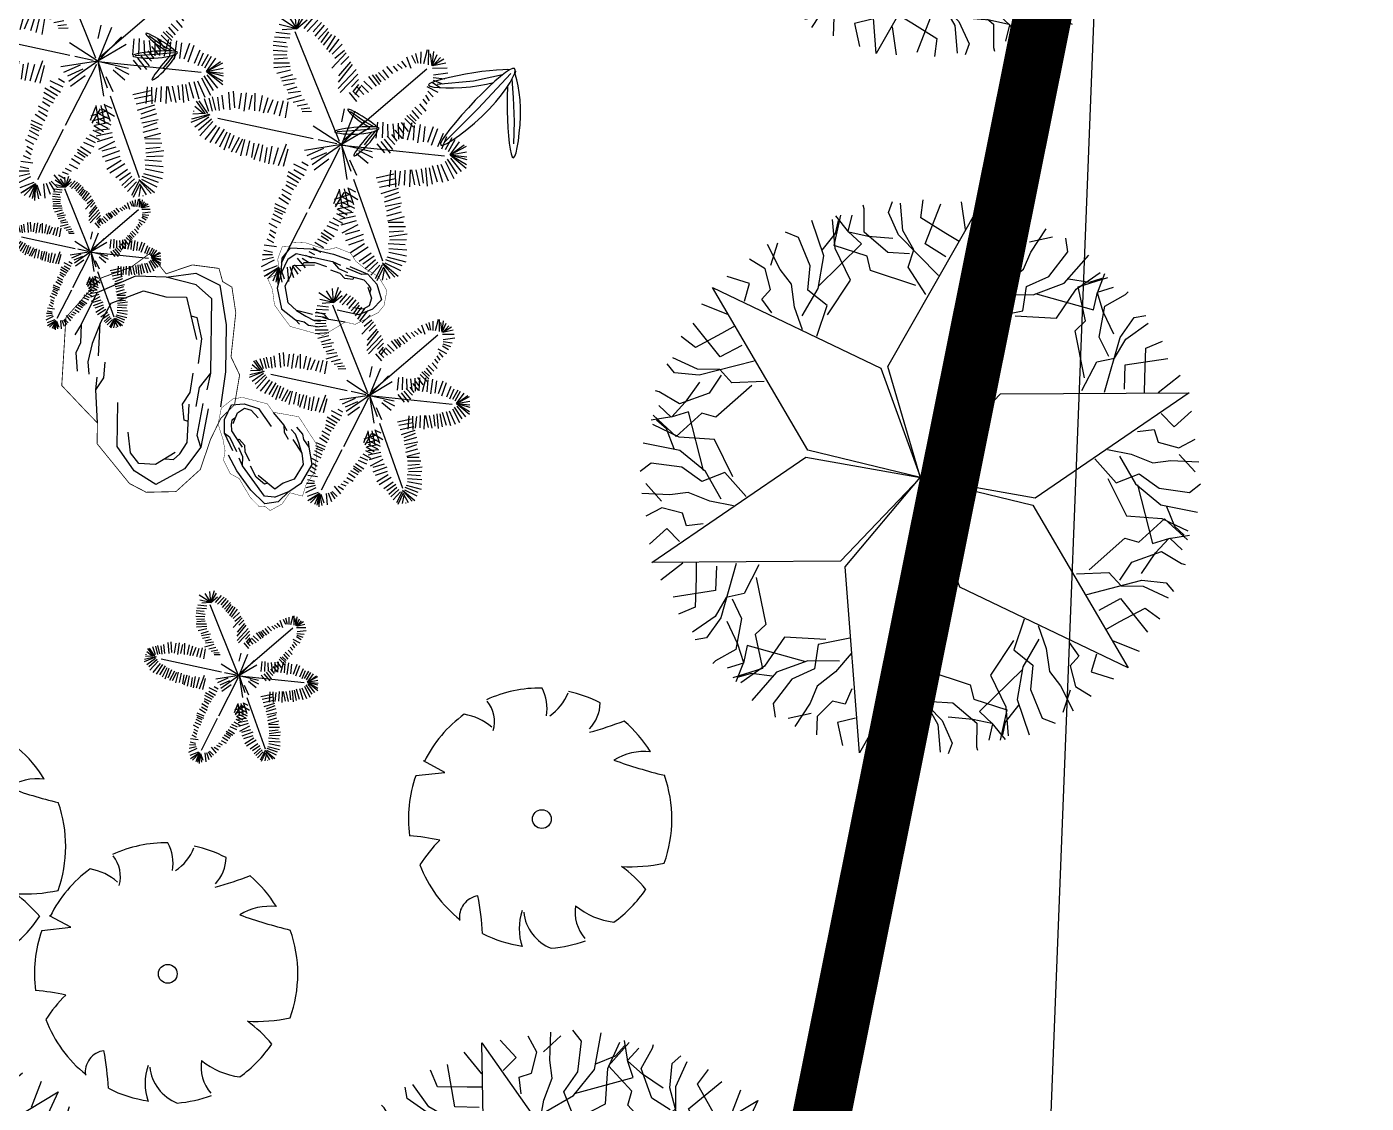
# Model space of a CAD drawing. Extents: x 302512 to 1034855, y -184136 to 410364.
# Drawn here: x 572390 to 583880, y 310722 to 319960 of the extents above; entities that cross this region are included whole.
import ezdxf

# ---------------------------------------------------------------- set-up
doc = ezdxf.new("R2010")
doc.units = 0
doc.header["$MEASUREMENT"] = 0
doc.linetypes.add('DASHED2', pattern=[0.375, 0.25, -0.125])
for name, color, linetype in [('_DWGTOLN', 7, 'Continuous'), ('PUB_TEXT', 7, 'Continuous'), ('shu', 74, 'Continuous'), ('坐椅', 7, 'Continuous'), ('树', 80, 'Continuous'), ('绿化', 97, 'Continuous'), ('绿地', 3, 'Continuous'), ('道路线', 161, 'Continuous')]:
    doc.layers.add(name, color=color, linetype=linetype)
doc.styles.add('DIM_FONT', font='SIMPLEX.shx', dxfattribs={"width": 0.8})

# ---------------------------------------------------------------- blocks, each defined once
blk = doc.blocks.new('Plant126')
for points in [[(-92, 2101), (-223, 2145), (-469, 2231), (-483, 2390)], [(25, -10), (-469, 887), (23, 2477), (501, 901), (25, -10)], [(-179, 1942), (-382, 2015), (-324, 2390)], [(-63, 2217), (-150, 2448)], [(125, 2188), (269, 2260), (182, 2448)], [(211, 1942), (240, 2087), (356, 2087), (457, 2246), (428, 2405)], [(284, 1639), (385, 1827), (515, 1986), (544, 2145), (631, 2376)], [(-208, 1769), (-628, 2043), (-758, 2217), (-743, 2318)], [(-280, 1581), (-483, 1783), (-469, 1942), (-599, 2087), (-671, 2318)], [(327, 1509), (587, 1624), (573, 1841), (747, 1971), (862, 2217), (819, 2333)], [(515, 2231), (703, 2318)], [(-497, 1899), (-686, 1870), (-931, 2000), (-975, 2202), (-989, 2231)], [(371, 1725), (645, 1783), (891, 1942), (1050, 2231)], [(-1256, 1765), (-1174, 1935), (-1174, 2052)], [(-1088, 1217), (-957, 1559), (-1150, 1804), (-1226, 2048)], [(-1223, 1445), (-931, 1894), (-1068, 1974), (-1066, 2123)], [(-671, 2000), (-888, 1971), (-1062, 1971), (-1206, 2087)], [(-382, 1639), (-801, 1682), (-859, 1798), (-1163, 1827), (-1163, 2101)], [(530, 1566), (891, 1624), (1007, 1913), (1181, 2101)], [(920, 1986), (1108, 2000), (1210, 2058)], [(1248, 1165), (1076, 1550), (1147, 1658), (1020, 1936), (1258, 2073)], [(1416, 1597), (1283, 1770), (1196, 1921), (1224, 2104)], [(-1305, 1159), (-1218, 1426), (-1233, 1718), (-1404, 2001)], [(660, 1798), (1195, 1769), (1195, 1928), (1325, 2000)], [(1416, 1396), (1296, 1544), (1286, 1822), (1440, 1961), (1458, 1988)], [(-1139, 1013), (-1109, 1296), (-1304, 1392), (-1330, 1607), (-1485, 1830), (-1607, 1851)], [(1447, 1080), (1476, 1581), (1561, 1780), (1656, 1818)], [(-1274, 1040), (-1386, 1222), (-1458, 1414), (-1582, 1519), (-1739, 1709)], [(-1671, 1537), (-1652, 1743)], [(1249, 1049), (1323, 1325), (1468, 1392), (1528, 1577), (1692, 1756)], [(-1573, 1129), (-1684, 1227), (-1626, 1327), (-1713, 1494), (-1865, 1549)], [(1793, 1146), (1766, 1281), (1718, 1537), (1848, 1629)], [(1612, 1142), (1574, 1353), (1928, 1491)], [(-1829, 1177), (-1819, 1338), (-2025, 1357)], [(1908, 1179), (2065, 1370)], [(24, -8), (-999, 13), (-2130, 1234), (-527, 859), (24, -8)], [(24, -11), (554, 865), (2177, 1234), (1051, 33), (24, -11)], [(-1948, 1029), (-2192, 1069)], [(1977, 1002), (2112, 913), (2231, 1082)], [(-1862, 946), (-1965, 855), (-2163, 685), (-2308, 752)], [(-1768, 791), (-1932, 652), (-2229, 890)], [(1807, 804), (1947, 851), (2005, 751), (2193, 742), (2317, 847)], [(-1632, 679), (-2080, 453), (-2295, 427), (-2376, 490)], [(1581, 589), (1794, 595), (1997, 562), (2149, 617), (2393, 657)], [(2210, 685), (2379, 566)], [(-1890, 494), (-1959, 316), (-2194, 169), (-2391, 232), (-2424, 234)], [(-1506, 523), (-1782, 448), (-1913, 541), (-2103, 500), (-2339, 553)], [(1490, 487), (1720, 319), (1901, 440), (2100, 355), (2371, 377), (2449, 473)], [(1699, 557), (1887, 348), (2147, 215), (2477, 222)], [(-2064, 394), (-2148, 192), (-2234, 41), (-2407, -26)], [(-1606, 464), (-1854, 122), (-1983, 130), (-2160, -119), (-2398, 19)], [(1641, 340), (1872, 56), (2180, 100), (2430, 44)], [(1907, 343), (2149, -135), (2287, -56), (2415, -132)], [(2199, 211), (2306, 56), (2407, -3)], [(-1860, -362), (-2102, 116), (-2240, 37), (-2368, 113)], [(1653, -483), (1900, -141), (2029, -149), (2206, 100), (2444, -37)], [(2111, -413), (2194, -210), (2281, -60), (2453, 7)], [(-1594, -359), (-1825, -74), (-2134, -119), (-2383, -62)], [(-2153, -230), (-2259, -74), (-2360, -16)], [(23, -8), (-507, -883), (-2130, -1253), (-1004, -51), (23, -8)], [(22, -9), (515, -906), (23, -2496), (-454, -920), (22, -9)], [(22, -10), (1045, -32), (2177, -1253), (573, -878), (22, -10)], [(-1653, -576), (-1840, -367), (-2101, -233), (-2431, -240)], [(1936, -512), (2005, -335), (2241, -187), (2438, -251), (2470, -253)], [(-1443, -505), (-1673, -338), (-1854, -458), (-2053, -373), (-2324, -396), (-2403, -491)], [(1552, -541), (1829, -467), (1959, -559), (2150, -519), (2386, -572)], [(1679, -698), (2127, -472), (2342, -446), (2422, -509)], [(-1534, -608), (-1747, -614), (-1950, -581), (-2102, -635), (-2346, -676)], [(-2163, -704), (-2332, -584)], [(1815, -810), (1979, -670), (2275, -909)], [(1909, -964), (2012, -873), (2210, -704), (2355, -771)], [(-1761, -822), (-1900, -869), (-1958, -769), (-2147, -761), (-2270, -866)], [(-1930, -1020), (-2065, -931), (-2185, -1100)], [(1186, -1031), (1156, -1315), (1351, -1411), (1377, -1626), (1532, -1849), (1654, -1869)], [(1320, -1059), (1432, -1241), (1505, -1433), (1628, -1537), (1785, -1728)], [(1995, -1047), (2238, -1088)], [(-1566, -1161), (-1527, -1372), (-1881, -1510)], [(-1747, -1165), (-1719, -1299), (-1671, -1556), (-1802, -1648)], [(-1202, -1068), (-1276, -1344), (-1421, -1411), (-1481, -1596), (-1645, -1774)], [(-1401, -1099), (-1429, -1599), (-1514, -1799), (-1609, -1837)], [(1352, -1177), (1265, -1444), (1279, -1737), (1450, -2019)], [(1619, -1148), (1730, -1245), (1672, -1346), (1759, -1513), (1912, -1567)], [(-1861, -1198), (-2018, -1388)], [(-1201, -1184), (-1029, -1569), (-1100, -1677), (-974, -1955), (-1211, -2092)], [(1135, -1236), (1004, -1578), (1197, -1823), (1273, -2067)], [(1876, -1196), (1866, -1357), (2072, -1376)], [(-1369, -1414), (-1250, -1563), (-1240, -1841), (-1393, -1980), (-1411, -2007)], [(-280, -1527), (-541, -1643), (-526, -1860), (-700, -1990), (-816, -2236), (-772, -2351)], [(1270, -1464), (977, -1913), (1115, -1993), (1113, -2142)], [(-1370, -1615), (-1236, -1789), (-1149, -1939), (-1177, -2122)], [(-483, -1585), (-845, -1643), (-960, -1932), (-1134, -2120)], [(327, -1600), (530, -1802), (515, -1961), (645, -2105), (718, -2337)], [(1718, -1556), (1699, -1762)], [(-324, -1744), (-599, -1802), (-845, -1961), (-1004, -2250)], [(-237, -1657), (-338, -1845), (-469, -2004), (-497, -2163), (-584, -2395)], [(428, -1657), (848, -1701), (906, -1816), (1210, -1845), (1210, -2120)], [(-613, -1816), (-1148, -1787), (-1148, -1946), (-1279, -2019)], [(255, -1787), (674, -2062), (804, -2236), (790, -2337)], [(544, -1918), (732, -1889), (978, -2019), (1021, -2221), (1036, -2250)], [(1303, -1784), (1221, -1954), (1221, -2070)], [(-874, -2004), (-1062, -2019), (-1163, -2077)], [(-165, -1961), (-194, -2105), (-309, -2105), (-411, -2265), (-382, -2424)], [(226, -1961), (428, -2033), (371, -2409)], [(718, -2019), (935, -1990), (1108, -1990), (1253, -2105)], [(139, -2120), (269, -2163), (515, -2250), (530, -2409)], [(-78, -2207), (-223, -2279), (-136, -2467)], [(110, -2236), (197, -2467)], [(-469, -2250), (-657, -2337)]]:
    blk.add_lwpolyline(points)
blk = doc.blocks.new('M_F15')
for p, q in [((-81.9, 483.7), (-113.6, 533.3)), ((-104.5, 531.9), (-81.9, 483.7)), ((-93, 534.3), (-81.9, 483.7)), ((-81.9, 483.7), (-59.1, 541.1)), ((-81.9, 483.7), (-73.3, 540.4)), ((-81.9, 483.7), (-63.1, 533)), ((-74.4, 483), (-45.2, 526.8)), ((-111.9, 458.2), (-145.8, 482)), ((-105.8, 466.1), (-139.5, 505.1)), ((-81.9, 483.7), (-121.6, 520.1)), ((-88, 483), (-121.1, 505.9)), ((-81.9, 483.7), (-105.5, 524.4)), ((-53, 472.5), (-29.6, 518.5)), ((-45.2, 466.3), (-18, 497.6)), ((-37.4, 460), (-8.2, 480.9)), ((-122.1, 442.8), (-153.5, 448)), ((-118, 450.2), (-151.3, 463.5)), ((-48.5, 267.1), (-79.8, 467.3)), ((-31.6, 453.8), (-2.4, 466.3)), ((-31.6, 428.7), (7.4, 449.6)), ((-116.1, 418.5), (-159, 429.4)), ((-129.8, 408.7), (-157.3, 406.2)), ((-133.8, 392.6), (-156.5, 387)), ((-16, 422.5), (11.3, 426.7)), ((-8.2, 407.9), (15.2, 407.9)), ((-2.4, 391.2), (21, 393.3)), ((-138.6, 354.9), (-171.7, 351)), ((-135.5, 375), (-158.7, 371.5)), ((5.4, 372.4), (38.5, 376.6)), ((5.4, 351.5), (40.5, 357.8)), ((9.3, 336.9), (46.3, 341.1)), ((-418, 292.7), (-419.7, 290.8)), ((-392.5, 270.8), (-407.8, 303.9)), ((-384.5, 263.9), (-393.7, 318.1)), ((-376.8, 260.5), (-384.9, 315.8)), ((-370.4, 266.2), (-364.6, 313.3)), ((-358.4, 261.5), (-348.1, 308.8)), ((-345.6, 259.5), (-335.3, 306.8)), ((-334.6, 252), (-318.7, 297.9)), ((-319, 249.3), (-302.2, 297.9)), ((-298.8, 238), (-275.6, 296.6)), ((-281.3, 236.2), (-259, 292.1)), ((-131.7, 294.3), (-175.3, 292.2)), ((-133.9, 319.5), (-170.8, 314.7)), ((-138, 303.5), (-169.7, 302.1)), ((-133.6, 334.7), (-169.2, 332.4)), ((13.2, 311.9), (56, 320.3)), ((17.1, 322.3), (48.3, 328.6)), ((19, 299.4), (61.9, 307.7)), ((-372.9, 254), (-445.4, 259.3)), ((-379.7, 248), (-440.4, 237.9)), ((-374.9, 255.7), (-438, 268.9)), ((-387.6, 266.6), (-426.1, 283.5)), ((-114.2, 71.9), (-368.6, 247.4)), ((-269.4, 227.1), (-237, 272.9)), ((-256.6, 211.8), (-219.6, 266.7)), ((-238.3, 208.4), (-205.9, 249.7)), ((-221.8, 195), (-193, 252.2)), ((-134.3, 280.8), (-178, 278.6)), ((-133.6, 261.6), (-173.8, 253.8)), ((-131.5, 244.9), (-168, 238.1)), ((-8.2, 9.4), (-46.1, 251.7)), ((22.9, 280.6), (63.8, 282.7)), ((24.9, 263.9), (61.9, 266)), ((32.7, 247.2), (71.6, 251.4)), ((285.8, 184.6), (262.5, 241)), ((283.9, 241), (291.6, 186.7)), ((305.3, 190.9), (297.5, 249.3)), ((324.8, 195.1), (313.1, 245.1)), ((340.4, 197.2), (322.8, 259.7)), ((352, 201.3), (342.3, 259.7)), ((365.7, 197.2), (361.8, 257.6)), ((383.2, 201.3), (379.3, 266)), ((396.8, 203.4), (400.7, 268.1)), ((414.3, 199.2), (422.1, 268.1)), ((424.1, 195.1), (437.7, 255.6)), ((435.8, 195.1), (455.2, 253.5)), ((437.9, 186.3), (476.5, 247.8)), ((-373.3, 227.1), (-437.8, 201.8)), ((-374.2, 237.7), (-434.1, 221.4)), ((-368.8, 209.7), (-427.8, 182.9)), ((-360.6, 198.6), (-415.9, 164.9)), ((-208, 186.9), (-172.8, 232)), ((-197, 175.1), (-158.2, 217.7)), ((-182.4, 169.7), (-145.4, 202.5)), ((-135.1, 226.9), (-173.9, 221.6)), ((-128.5, 192), (-169.7, 188.3)), ((-136.3, 207.2), (-167, 201.8)), ((34.6, 211.8), (75.5, 218)), ((38.5, 228.4), (69.7, 230.5)), ((38.5, 197.2), (85.3, 201.3)), ((170.9, 138.8), (149.5, 197.2)), ((192.3, 147.1), (165.1, 205.5)), ((204.1, 161.7), (178.7, 209.7)), ((196.2, 215.9), (221.6, 161.7)), ((235.2, 168), (215.7, 224.3)), ((250.8, 176.3), (227.4, 222.2)), ((268.3, 178.4), (246.9, 228.4)), ((440.3, 187.2), (481.5, 236.8)), ((452.1, 191.9), (504.3, 174.7)), ((455.9, 193.4), (488.8, 219.5)), ((461.9, 195.8), (498.3, 193.7)), ((493.2, 208), (492.3, 210.4)), ((-348.7, 185.1), (-400.3, 153.4)), ((-346, 171.1), (-393.1, 135.1)), ((-336.9, 162.7), (-383.9, 117.9)), ((-327.7, 150), (-366.5, 116.2)), ((-125.3, 162.7), (-177.3, 154.1)), ((-128.8, 176.8), (-175.2, 169.7)), ((-114.1, 107.4), (-166.9, 144.9)), ((-164.9, 154.7), (-131.7, 189.9)), ((-119.4, 146.9), (-162, 140.7)), ((-107.2, 119.4), (-155.1, 162.9)), ((-150.3, 140.4), (-114.2, 183.7)), ((-92.9, 130.4), (-141.7, 179.6)), ((-134.7, 124.4), (-100.5, 171.1)), ((-112.6, 130.5), (-118.5, 189.8)), ((-95.5, 135), (-107.6, 185.1)), ((36.6, 165.9), (79.4, 170)), ((38.5, 182.6), (91.1, 186.7)), ((40.5, 145), (91.1, 153.4)), ((87.5, 39.1), (406.6, 179.5)), ((139.8, 122), (116.4, 182.6)), ((154.9, 111.6), (132, 190.9)), ((418.2, 153.4), (451.3, 117.9)), ((429.9, 159.6), (466.9, 128.3)), ((437.7, 170), (474.7, 138.8)), ((445.5, 186.7), (498.1, 168)), ((447.4, 178.4), (486.4, 151.2)), ((-314.9, 134.7), (-362.9, 100.5)), ((-349.1, 92.3), (-304.8, 124.6)), ((-300.3, 120.4), (-339.1, 73.4)), ((-286.5, 107.8), (-320.7, 65.5)), ((-118.2, 125.7), (-169.3, 121.7)), ((-119.9, 108.1), (-145, 104.1)), ((-6.2, -3.1), (36.1, 116.8)), ((-0.4, 65.9), (19.9, 127.7)), ((20.6, 51.8), (51.1, 104.2)), ((37.5, 45.5), (70.3, 101.4)), ((46.3, 128.3), (71.6, 130.4)), ((346.2, 103.3), (377.3, 44.9)), ((365.7, 107.4), (390.9, 57.4)), ((379.3, 113.7), (418.2, 67.8)), ((389, 128.3), (429.9, 80.3)), ((408.5, 140.8), (443.5, 103.3)), ((-276.5, 93.3), (-306.1, 51.2)), ((-261.8, 83.5), (-302.5, 39.9)), ((-286, 26.6), (-249.9, 74.4)), ((-241.7, 58.9), (-272.2, 14.1)), ((-223.3, 55.4), (-262.2, 4)), ((-61.5, 24.7), (-113.1, 53.7)), ((-6.2, -3.1), (-94.9, 86.5)), ((-5.8, -2.8), (-88.6, 54.3)), ((-6.2, -3.1), (89.2, 91.2)), ((252.7, 49), (268.3, 3.1)), ((274.1, 57.4), (285.8, 9.4)), ((285.8, 67.8), (305.3, 13.6)), ((301.4, 72), (324.8, 19.8)), ((315, 80.3), (352, 28.2)), ((334.5, 88.7), (355.9, 40.7)), ((-215.9, -40.6), (-251.8, 7)), ((-205.9, 40.4), (-247.5, -5.9)), ((-234, 18.5), (-203.1, -32.8)), ((-190.4, 28.8), (-233.8, -18.5)), ((-176.6, 20.7), (-219.1, -28.3)), ((-6.2, -3.1), (114.5, 3.1)), ((8.8, 4.5), (70.6, 31.7)), ((211.8, 36.5), (237.1, -15.6)), ((233.2, 42.8), (254.6, -9.4)), ((-8.2, -2.8), (-328.1, -186.9)), ((-273.9, -86), (-318.1, -47)), ((-303.6, -40.3), (-262.9, -77)), ((-257.9, -73.3), (-291.7, -22.5)), ((-242.9, -62.2), (-272.6, -16.6)), ((-231.4, -48.9), (-256.6, -3.9)), ((-68.5, -9.4), (-123.1, -5.2)), ((-68.5, -21.9), (-123.1, -30.2)), ((-6.2, -3.1), (-109.4, -46.9)), ((-3.4, -22.3), (-95, -401.3)), ((-53.4, -110.9), (-6.2, -3.1)), ((-24, -123), (-6.2, -3.1)), ((-6.2, -5.2), (24.9, -130.4)), ((6.4, -7.7), (363.5, -233)), ((149.5, -36.5), (176.8, -15.6)), ((161.2, -42.8), (184.6, -21.9)), ((176.8, -49), (202.1, -21.9)), ((194.3, -55.3), (221.6, -24)), ((213.8, -61.5), (246.9, -19.8)), ((223.5, -72), (256.6, -40.7)), ((243, -76.1), (266.4, -46.9)), ((-312.8, -132.6), (-360.8, -95.7)), ((-308.6, -119), (-351.7, -78.4)), ((-298.7, -111.6), (-340.9, -62.2)), ((-288.3, -99.9), (-323.3, -62.3)), ((-114.1, -94.6), (-164.9, -80.6)), ((-106.6, -79.5), (-148.3, -68.9)), ((-93.7, -94.4), (-64.5, -144.4)), ((40.5, -69.9), (59.9, -113.7)), ((258.6, -82.4), (285.8, -53.2)), ((262.5, -99.1), (299.5, -61.5)), ((281.9, -103.2), (309.2, -67.8)), ((297.5, -111.6), (330.6, -74)), ((305.3, -122), (350.1, -84.5)), ((-341.6, -171.9), (-403.1, -140.1)), ((-335.3, -155), (-391.2, -122.2)), ((-326, -144.9), (-377.6, -105.6)), ((-119.1, -108.3), (-164.4, -96.3)), ((-120.4, -123.3), (-160.9, -115.4)), ((-160.9, -138.4), (-126.7, -184.8)), ((-129.7, -137.7), (-159.7, -129.1)), ((-145.7, -134.5), (-112.4, -170.9)), ((-126.8, -121.4), (-97.4, -159.8)), ((-110.8, -108.7), (-79.4, -155.5)), ((315, -130.4), (361.8, -97)), ((330.6, -140.8), (367.6, -109.5)), ((340.4, -149.2), (377.3, -120)), ((346.2, -159.6), (389, -132.5)), ((-350.1, -192.1), (-409.4, -175.7)), ((-343.6, -182.3), (-401.4, -159.9)), ((-268.6, -190.4), (-251.5, -251.1)), ((-251.1, -190.5), (-234.6, -248.4)), ((-238.3, -182.6), (-210.8, -231.5)), ((-223.9, -168.8), (-192.8, -227.2)), ((-205.3, -167.2), (-177.4, -211.7)), ((-187.5, -155.7), (-164.9, -215.5)), ((-173, -149), (-142.7, -197.5)), ((-132.7, -192.1), (-171.9, -180.1)), ((-130.6, -157.4), (-168.6, -148.1)), ((-128.9, -175.7), (-164.4, -165.1)), ((39.8, -160.1), (79.8, -170.6)), ((42, -177.1), (72.7, -182.5)), ((59, -177.6), (59.7, -212)), ((71.2, -182.8), (69.5, -214.1)), ((85.8, -191.1), (80.4, -227.8)), ((106.2, -151.3), (94.2, -241.7)), ((120.8, -158.6), (108.6, -251)), ((133, -178), (129.1, -258.7)), ((354, -172.1), (398.8, -147.1)), ((365.7, -203.4), (412.4, -174.2)), ((367.6, -182.5), (406.5, -159.6)), ((373.4, -215.9), (418.2, -190.9)), ((-342.3, -200.9), (-416.6, -196.5)), ((-342.3, -200.9), (-410.3, -206.8)), ((-342.3, -200.9), (-399.9, -222.5)), ((-342.3, -200.9), (-394.3, -230.4)), ((-342.3, -200.9), (-383.8, -244.7)), ((-342.3, -200.9), (-371.3, -260.3)), ((-342.3, -200.9), (-362.3, -258.9)), ((-342.3, -200.9), (-341.9, -258.5)), ((-330.4, -207.6), (-325, -255.7)), ((-317.4, -206.9), (-312, -255.1)), ((-305.7, -200.7), (-294.6, -248)), ((-289.8, -199.6), (-278.2, -249.6)), ((-135.4, -211.1), (-178.6, -204.3)), ((-134.2, -224.8), (-177.3, -218.1)), ((-141.4, -233.3), (-172.9, -228.6)), ((21, -227.4), (61.4, -233.7)), ((24.7, -211), (61.3, -216.9)), ((34.2, -195.2), (72.5, -203.4)), ((145.2, -197.5), (140.1, -262.4)), ((163, -234.2), (157.2, -273.7)), ((181.7, -204.8), (172.2, -279.1)), ((366.9, -244.9), (406.5, -211.7)), ((366.9, -244.9), (426, -220.1)), ((-147.4, -284.4), (-180, -277)), ((-140.3, -264.7), (-175.5, -258.7)), ((-139, -249.7), (-175.2, -241)), ((1.5, -282), (37.9, -290)), ((8.1, -257.5), (49.8, -270.3)), ((10.8, -268.2), (41.2, -277.7)), ((15.2, -245.6), (56.9, -258.4)), ((193.8, -239.4), (183.1, -282.8)), ((210.1, -246.3), (201.4, -295.7)), ((223.1, -245.9), (221.7, -304.4)), ((235.7, -248.3), (238.8, -305.7)), ((253.6, -254), (252.2, -302.4)), ((266.2, -256.4), (266.4, -303.5)), ((282, -260.7), (275.8, -311.1)), ((296.7, -262.5), (293.1, -313.6)), ((311.9, -270.3), (307.8, -315.3)), ((330, -259.7), (323.5, -314.4)), ((344.6, -261.4), (341.1, -312.5)), ((366.9, -244.9), (355, -293.1)), ((366.3, -245.6), (423.4, -268.7)), ((366.9, -244.9), (445.5, -241.4)), ((366.9, -244.9), (408.1, -292.8)), ((366.9, -244.9), (390.3, -313.1)), ((366.9, -244.9), (370.8, -307.2)), ((-144.3, -338.7), (-171.3, -333.4)), ((-146.5, -304.7), (-169.2, -298.7)), ((-146.6, -322.4), (-168.6, -314.4)), ((-15.7, -334.7), (7.3, -339.2)), ((-6, -316.8), (26.5, -324.4)), ((-3.9, -296.1), (30.4, -306)), ((-131.7, -349.9), (-175.5, -356.3)), ((-140.2, -373.5), (-172, -375.3)), ((-136.9, -381.3), (-171.4, -391)), ((-48.7, -369), (-12.2, -393.8)), ((-32.6, -364.4), (-5.9, -371.4)), ((-23.3, -350.7), (-0.1, -353.1)), ((-131.7, -389.9), (-167.9, -410)), ((-126.5, -398.4), (-164.1, -433.6)), ((-109.9, -415.5), (-152.2, -446.8)), ((-110, -428.1), (-137.5, -458.7)), ((-124.2, -464.7), (-106.3, -422.4)), ((-106.3, -422.4), (-110.6, -462.5)), ((-103.3, -421.4), (-73.7, -452.9)), ((-103.3, -421.4), (-78.1, -466.4)), ((-103.3, -421.4), (-94.7, -464.9)), ((-91.4, -417.1), (-61.2, -460.7)), ((-74.6, -410.3), (-56.2, -458.4)), ((-66.2, -404.9), (-42.4, -438.9)), ((-57.8, -399.5), (-30.9, -423.3)), ((-51.3, -393.9), (-23.6, -409.4))]:
    blk.add_line(p, q)
at = {"width": 0.8, "flags": 9}
for tag, p in [('XSIZE', (-3.1, 9.4)), ('YSIZE', (-3.1, 3.1))]:
    blk.add_attdef(tag, p, '', height=0.2, dxfattribs=at)
blk = doc.blocks.new('_F43BVI')
at = {"layer": '绿地'}
for p, q in [((1.207, 0.0113), (1.2027, 0.0085)), ((1.2124, 0.0078), (1.207, 0.0113)), ((1.2223, 0.0044), (1.2117, 0.0036)), ((1.2158, 0), (1.2124, 0.0078)), ((1.2444, 0.0038), (1.2223, 0.0044)), ((1.271, 0.0011), (1.2444, 0.0038)), ((1.3012, -0.0038), (1.271, 0.0011)), ((1.1803, -0.0432), (1.1732, -0.0702)), ((1.1874, -0.0207), (1.1803, -0.0432)), ((1.1907, -0.0126), (1.1874, -0.0207)), ((1.2023, -0.0509), (1.1878, -0.185)), ((1.2083, -0.0136), (1.3121, -0.2025)), ((1.2338, -0.0168), (1.3148, -0.0373)), ((1.259, -0.046), (1.2668, -0.0492)), ((1.2668, -0.0492), (1.2965, -0.0601)), ((1.2965, -0.0601), (1.3292, -0.0712)), ((1.3343, -0.011), (1.3012, -0.0038)), ((1.3148, -0.0373), (1.4187, -0.0669)), ((1.3694, -0.0206), (1.3343, -0.011)), ((1.4057, -0.0325), (1.3694, -0.0206)), ((1.4419, -0.0461), (1.4057, -0.0325)), ((1.4764, -0.0607), (1.4419, -0.0461)), ((1.1662, -0.1011), (1.1595, -0.135)), ((1.1732, -0.0702), (1.1662, -0.1011)), ((1.2198, -0.1322), (1.2225, -0.1003)), ((1.3292, -0.0712), (1.3642, -0.0822)), ((1.3642, -0.0822), (1.4007, -0.0927)), ((1.4007, -0.0927), (1.4371, -0.1024)), ((1.4187, -0.0669), (1.5138, -0.1006)), ((1.4371, -0.1024), (1.4722, -0.1109)), ((1.4722, -0.1109), (1.5043, -0.1178)), ((1.5079, -0.0754), (1.4764, -0.0607)), ((1.5043, -0.1178), (1.532, -0.1226)), ((1.5348, -0.0895), (1.5079, -0.0754)), ((1.5556, -0.1022), (1.5348, -0.0895)), ((1.569, -0.1127), (1.5556, -0.1022)), ((1.5681, -0.1242), (1.5735, -0.1202)), ((1.5735, -0.1202), (1.569, -0.1127)), ((1.1532, -0.1712), (1.1475, -0.2087)), ((1.1595, -0.135), (1.1532, -0.1712)), ((1.2079, -0.2058), (1.2149, -0.1683)), ((1.2149, -0.1683), (1.2198, -0.1322)), ((1.532, -0.1226), (1.5537, -0.1248)), ((1.5537, -0.1248), (1.5681, -0.1242)), ((1.1475, -0.2087), (1.1426, -0.2461)), ((1.1878, -0.185), (1.1527, -0.3448)), ((1.1991, -0.2435), (1.2079, -0.2058)), ((1.3121, -0.2025), (1.4087, -0.3903)), ((1.1388, -0.282), (1.1361, -0.3147)), ((1.1426, -0.2461), (1.1388, -0.282)), ((1.1786, -0.3127), (1.1891, -0.2796)), ((1.1891, -0.2796), (1.1991, -0.2435)), ((1.1361, -0.3147), (1.135, -0.3427)), ((1.135, -0.3427), (1.1356, -0.3646)), ((1.1583, -0.3635), (1.1681, -0.3412)), ((1.1681, -0.3412), (1.1786, -0.3127)), ((1.1356, -0.3646), (1.1381, -0.3788)), ((1.1381, -0.3788), (1.1427, -0.3836)), ((1.1427, -0.3836), (1.1496, -0.3782)), ((1.1496, -0.3782), (1.1583, -0.3635)), ((1.249, -0.6635), (1.2405, -0.6685)), ((1.2523, -0.6619), (1.249, -0.6635)), ((1.267, -0.6654), (1.2634, -0.6627)), ((1.2032, -0.7151), (1.1475, -0.7553)), ((1.1719, -0.7216), (1.1607, -0.7317)), ((1.1839, -0.7112), (1.1719, -0.7216)), ((1.1962, -0.7011), (1.1839, -0.7112)), ((1.2083, -0.6915), (1.1962, -0.7011)), ((1.2452, -0.6771), (1.2032, -0.7151)), ((1.2037, -0.7272), (1.2164, -0.7174)), ((1.2199, -0.6827), (1.2083, -0.6915)), ((1.2164, -0.7174), (1.228, -0.7075)), ((1.2307, -0.675), (1.2199, -0.6827)), ((1.228, -0.7075), (1.2378, -0.6982)), ((1.2405, -0.6685), (1.2307, -0.675)), ((1.2576, -0.6671), (1.2373, -0.7553)), ((1.2644, -0.6915), (1.2659, -0.6946)), ((1.2646, -0.6753), (1.2843, -0.7043)), ((1.2659, -0.6946), (1.2722, -0.7063)), ((1.2737, -0.6718), (1.267, -0.6654)), ((1.2722, -0.7063), (1.2793, -0.719)), ((1.2813, -0.6801), (1.2737, -0.6718)), ((1.2793, -0.719), (1.2872, -0.7322)), ((1.2894, -0.69), (1.2813, -0.6801)), ((1.2843, -0.7043), (1.3086, -0.7426)), ((1.2977, -0.7015), (1.2894, -0.69)), ((1.3061, -0.7143), (1.2977, -0.7015)), ((1.3141, -0.7282), (1.3061, -0.7143)), ((1.1366, -0.7568), (1.1334, -0.7619)), ((1.1334, -0.7619), (1.1335, -0.7647)), ((1.1335, -0.7647), (1.1372, -0.7649)), ((1.1425, -0.7497), (1.1366, -0.7568)), ((1.1372, -0.7649), (1.144, -0.7628)), ((1.1507, -0.7413), (1.1425, -0.7497)), ((1.144, -0.7628), (1.1533, -0.7585)), ((1.1607, -0.7317), (1.1507, -0.7413)), ((1.1533, -0.7585), (1.1646, -0.7525)), ((1.1646, -0.7525), (1.1771, -0.7451)), ((1.1771, -0.7451), (1.1904, -0.7365)), ((1.1904, -0.7365), (1.2037, -0.7272)), ((1.2373, -0.7553), (1.215, -0.8412)), ((1.2872, -0.7322), (1.2957, -0.7457)), ((1.2957, -0.7457), (1.3044, -0.759)), ((1.3044, -0.759), (1.313, -0.7714)), ((1.313, -0.7714), (1.3212, -0.7825)), ((1.3216, -0.7426), (1.3141, -0.7282)), ((1.3212, -0.7825), (1.3285, -0.7918)), ((1.3284, -0.7569), (1.3216, -0.7426)), ((1.3341, -0.7703), (1.3284, -0.7569)), ((1.3386, -0.7822), (1.3341, -0.7703)), ((1.3416, -0.792), (1.3386, -0.7822)), ((1.3285, -0.7918), (1.3347, -0.7986)), ((1.3347, -0.7986), (1.3393, -0.8024)), ((1.3393, -0.8024), (1.3422, -0.8027)), ((1.3429, -0.7991), (1.3416, -0.792)), ((1.3422, -0.8027), (1.3429, -0.7991)), ((0.5998, -1.4514), (0.5877, -1.461)), ((0.6367, -1.437), (0.5947, -1.475)), ((0.6114, -1.4426), (0.5998, -1.4514)), ((0.6222, -1.4349), (0.6114, -1.4426)), ((0.632, -1.4284), (0.6222, -1.4349)), ((0.649, -1.427), (0.6287, -1.5152)), ((0.6405, -1.4234), (0.632, -1.4284)), ((0.6438, -1.4218), (0.6405, -1.4234)), ((0.6585, -1.4253), (0.6549, -1.4226)), ((0.6559, -1.4514), (0.6574, -1.4545)), ((0.6561, -1.4352), (0.6758, -1.4642)), ((0.6652, -1.4317), (0.6585, -1.4253)), ((0.6728, -1.4399), (0.6652, -1.4317)), ((0.6809, -1.4499), (0.6728, -1.4399)), ((0.6892, -1.4614), (0.6809, -1.4499)), ((0.534, -1.5096), (0.5281, -1.5167)), ((0.5422, -1.5012), (0.534, -1.5096)), ((0.5947, -1.475), (0.539, -1.5152)), ((0.5522, -1.4916), (0.5422, -1.5012)), ((0.5634, -1.4815), (0.5522, -1.4916)), ((0.5561, -1.5124), (0.5686, -1.505)), ((0.5754, -1.4711), (0.5634, -1.4815)), ((0.5686, -1.505), (0.5818, -1.4964)), ((0.5877, -1.461), (0.5754, -1.4711)), ((0.5818, -1.4964), (0.5951, -1.4871)), ((0.5951, -1.4871), (0.6079, -1.4773)), ((0.6079, -1.4773), (0.6195, -1.4674)), ((0.6195, -1.4674), (0.6292, -1.4581)), ((0.6574, -1.4545), (0.6636, -1.4662)), ((0.6636, -1.4662), (0.6708, -1.4789)), ((0.6708, -1.4789), (0.6787, -1.4921)), ((0.6758, -1.4642), (0.7, -1.5025)), ((0.6787, -1.4921), (0.6872, -1.5056)), ((0.6872, -1.5056), (0.6959, -1.5188)), ((0.6976, -1.4742), (0.6892, -1.4614)), ((0.7056, -1.4881), (0.6976, -1.4742)), ((0.7131, -1.5025), (0.7056, -1.4881)), ((0.7199, -1.5168), (0.7131, -1.5025)), ((0.5281, -1.5167), (0.5249, -1.5218)), ((0.5249, -1.5218), (0.525, -1.5246)), ((0.525, -1.5246), (0.5287, -1.5248)), ((0.5287, -1.5248), (0.5355, -1.5227)), ((0.5355, -1.5227), (0.5448, -1.5184)), ((0.5448, -1.5184), (0.5561, -1.5124)), ((0.6287, -1.5152), (0.6065, -1.6011)), ((0.6959, -1.5188), (0.7045, -1.5313)), ((0.7045, -1.5313), (0.7126, -1.5424)), ((0.7126, -1.5424), (0.72, -1.5517)), ((0.7256, -1.5302), (0.7199, -1.5168)), ((0.72, -1.5517), (0.7261, -1.5585)), ((0.7301, -1.5421), (0.7256, -1.5302)), ((0.7261, -1.5585), (0.7308, -1.5623)), ((0.7331, -1.5519), (0.7301, -1.5421)), ((0.7308, -1.5623), (0.7336, -1.5626)), ((0.7343, -1.559), (0.7331, -1.5519)), ((0.7336, -1.5626), (0.7343, -1.559))]:
    blk.add_line(p, q, dxfattribs=at)
for points in [[(1.2734, -0.2037), (1.2953, -0.2437), (1.3179, -0.283), (1.3403, -0.32), (1.3616, -0.3531), (1.3809, -0.3807), (1.3974, -0.4012), (1.41, -0.4128), (1.418, -0.4141), (1.4206, -0.4039), (1.4182, -0.3836), (1.4114, -0.3551), (1.4007, -0.3203), (1.3866, -0.2811), (1.3698, -0.2394), (1.3508, -0.197), (1.3303, -0.156), (1.3087, -0.118), (1.2868, -0.0838), (1.2655, -0.054), (1.2453, -0.0291), (1.2271, -0.0097), (1.2117, 0.0036), (1.1998, 0.0102), (1.192, 0.0095), (1.1891, 0.0013), (1.1908, -0.0139), (1.1967, -0.0353), (1.2062, -0.0619), (1.2191, -0.0929), (1.2349, -0.1274), (1.2531, -0.1646)], [(1.2248, -0.7449), (1.2205, -0.7635), (1.2165, -0.7821), (1.2132, -0.8), (1.2106, -0.8164), (1.209, -0.8304), (1.2084, -0.8414), (1.2091, -0.8486), (1.2112, -0.8513), (1.2149, -0.8488), (1.2198, -0.8418), (1.2257, -0.8309), (1.232, -0.817), (1.2386, -0.8008), (1.245, -0.783), (1.2509, -0.7645), (1.2559, -0.7459), (1.2598, -0.7279), (1.2625, -0.7111), (1.2642, -0.6957), (1.2648, -0.6823), (1.2645, -0.6712), (1.2634, -0.6627), (1.2615, -0.6573), (1.2589, -0.6553), (1.2557, -0.6571), (1.252, -0.6623), (1.2478, -0.6706), (1.2434, -0.6817), (1.2388, -0.695), (1.2341, -0.7102), (1.2294, -0.727)], [(0.6163, -1.5048), (0.6119, -1.5234), (0.608, -1.542), (0.6047, -1.5599), (0.6021, -1.5763), (0.6004, -1.5903), (0.5999, -1.6013), (0.6006, -1.6085), (0.6027, -1.6111), (0.6064, -1.6087), (0.6113, -1.6017), (0.6171, -1.5908), (0.6235, -1.5769), (0.6301, -1.5607), (0.6365, -1.5429), (0.6424, -1.5244), (0.6474, -1.5058), (0.6513, -1.4878), (0.654, -1.471), (0.6557, -1.4556), (0.6563, -1.4422), (0.656, -1.4311), (0.6549, -1.4226), (0.653, -1.4172), (0.6504, -1.4152), (0.6472, -1.417), (0.6435, -1.4222), (0.6393, -1.4305), (0.6349, -1.4415), (0.6302, -1.4549), (0.6255, -1.4701), (0.6208, -1.4869)]]:
    blk.add_lwpolyline(points, close=True, dxfattribs=at)
at = {"style": 'DIM_FONT', "width": 0.7, "flags": 9}
for tag in ['YSIZE', 'XSIZE']:
    blk.add_attdef(tag, (0, 0), '', height=0.5, dxfattribs=at)
blk = doc.blocks.new('ZU')
at = {"layer": '绿地', "xscale": 1.5, "yscale": 1.5, "zscale": 0.001, "rotation": 260.5308552460376}
blk.add_blockref('_F43BVI', (-0.8522, 0.1655), dxfattribs=at)
blk = doc.blocks.new('A$C0B5A7686')
at = {"layer": '树', "linetype": 'ByBlock', "xscale": 640, "yscale": 640, "zscale": 640, "rotation": 151.15692544915}
blk.add_blockref('ZU', (642.8, 1492.6), dxfattribs=at)
blk = doc.blocks.new('A$C750B0621')
at = {"layer": '树'}
blk.add_blockref('A$C0B5A7686', (0, 0), dxfattribs=at)
blk = doc.blocks.new('A$C5AB93D8E')
at = {"layer": '绿化', "xscale": 0.8, "yscale": 0.8, "zscale": 0.8}
blk.add_blockref('A$C750B0621', (0, 0), dxfattribs=at)
blk = doc.blocks.new('A$C68DB62A4')
at = {"layer": '绿化', "rotation": 236.3690562220917}
blk.add_blockref('A$C5AB93D8E', (801.7, 2393.5), dxfattribs=at)
blk = doc.blocks.new('_F37GYG')
at = {"layer": '绿化', "linetype": 'ByBlock', "xscale": 0.2867748092958204, "yscale": 0.2867748092958204, "zscale": 0.2867748092958204}
blk.add_blockref('A$C68DB62A4', (-306.1, -300.5), dxfattribs=at)
at = {"style": 'DIM_FONT', "width": 0.8, "flags": 9}
for tag in ['YSIZE', 'XSIZE']:
    blk.add_attdef(tag, (0, 0), '', height=0.5, dxfattribs=at)
blk = doc.blocks.new('M_F13')
for p, q in [((-484.2, 239.4), (-484.2, 239.4)), ((-397.3, 192.8), (-484.2, 239.4)), ((-515.2, 179.5), (-397.3, 192.8))]:
    blk.add_line(p, q)
blk.add_circle((-3.1, 3.1), 38.2)
for centre, radius, start, end in [((-8.4, 3.4), 532.2, 89.3321, 114.3856), ((-174.8, 449.1), 193, 352.0775, 26.6128), ((-84.6, 589.5), 201.8, 304.1868, 338.5411), ((-8.4, 3.4), 530.6, 62.8767, 77.7021), ((-325.4, 399.2), 130, 343.6555, 39.76), ((79.9, 476.3), 153.7, 315.8454, 359.7651), ((-8.4, 3.4), 526.7, 126.0751, 153.6245), ((-355.5, 207.8), 224.4, 48.5203, 80.5151), ((-244.4, 1929.2), 1632.2, 285.4397, 290.7099), ((-8.4, 3.4), 523.3, 31.4098, 49.4752), ((411.9, 44.1), 233.6, 83.5323, 121.6544), ((958.8, 2090.9), 1965.5, 250.0865, 256.3451), ((-8.4, 3.4), 536.5, 160.8426, 187.275), ((-8.4, 3.4), 533.6, 340.3307, 19.43), ((-610.2, -941.9), 880.1, 77.3728, 85.4649), ((-4.5, -499.5), 586.7, 134.7782, 147.3315), ((-8.4, 3.4), 524.2, 200.8103, 231.4392), ((357.6, 465.1), 655.6, 266.7455, 282.0146), ((-0.1, -630.5), 545.2, 39.6536, 53.993), ((-250.9, -395.6), 87.2, 97.741, 188.8107), ((-1350.5, -519.1), 1107.8, 2.9465, 10.9238), ((-8.4, 3.4), 514.1, 305.394, 326.2464), ((125, -442.2), 220.3, 160.6009, 199.3991), ((100.3, -356.5), 177.9, 186.1912, 248.4952), ((295.6, -375.7), 163.5, 170.6314, 220.6278), ((325.4, -117.7), 300.2, 230.4582, 263.1093), ((-8.4, 3.4), 521.9, 243.1498, 261.8356), ((-8.4, 3.4), 527.3, 274.7236, 290.3277)]:
    blk.add_arc(centre, radius, start, end)
at = {"width": 0.8, "flags": 9}
for tag, p in [('XSIZE', (-62.5, 12.5)), ('YSIZE', (9.4, 6.2))]:
    blk.add_attdef(tag, p, '', height=0.2, dxfattribs=at)

msp = doc.modelspace()

# ---------------------------------------------------------------- hatches: boundary and pattern name
at = {"linetype": 'ByBlock', "lineweight": 5}
h = msp.add_hatch(color=256, dxfattribs=at)
h.paths.add_polyline_path([(522593, 349254), (520797, 349301), (520830, 350539), (522625, 350491)], flags=16)
h.paths.add_polyline_path([(519829, 348499), (521553, 344815), (523660, 348398)], flags=17)
edge = h.paths.add_edge_path()
edge.add_line((572984, 342026), (375867, 347237))
edge.add_line((522608, 351500), (519299, 226302))

# ---------------------------------------------------------------- linework, layer by layer
at = {"layer": '_DWGTOLN'}
for p, q in [((574580, 317973), (574653, 318062)), ((574653, 318062), (574824, 318054)), ((574824, 318054), (575022, 318009)), ((574572, 317845), (574580, 317973)), ((574629, 317964), (574572, 317845)), ((574629, 317964), (574701, 318015)), ((574701, 318015), (575013, 317945)), ((575013, 317945), (575063, 317885)), ((575013, 317945), (575080, 317915)), ((575022, 318009), (575164, 317956)), ((573587, 317810), (573841, 317846)), ((573841, 317846), (574046, 317741)), ((574572, 317845), (574539, 317717)), ((574608, 317736), (574654, 317825)), ((574654, 317825), (574674, 317912)), ((574674, 317912), (574859, 317917)), ((575063, 317885), (575140, 317852)), ((575263, 317833), (575133, 317887)), ((575161, 317903), (575315, 317837)), ((575315, 317837), (575263, 317833)), ((575315, 317837), (575392, 317750)), ((573323, 317820), (572992, 317677)), ((573587, 317810), (573323, 317820)), ((573843, 317746), (573587, 317810)), ((573843, 317746), (573974, 317628)), ((574046, 317741), (574100, 317403)), ((574539, 317717), (574574, 317540)), ((574631, 317591), (574608, 317736)), ((575315, 317725), (575348, 317632)), ((575392, 317750), (575432, 317616)), ((572992, 317677), (572856, 317404)), ((573115, 317587), (573390, 317693)), ((573390, 317693), (573583, 317641)), ((573583, 317641), (573761, 317638)), ((573761, 317638), (573847, 317277)), ((573974, 317628), (573967, 316988)), ((575348, 317632), (575328, 317564)), ((575432, 317616), (575355, 317537)), ((573019, 317414), (573115, 317587)), ((574574, 317540), (574694, 317445)), ((574705, 317526), (574631, 317591)), ((574705, 317526), (574783, 317475)), ((574840, 317490), (574705, 317526)), ((574938, 317493), (574873, 317512)), ((574980, 317449), (574938, 317493)), ((575237, 317487), (575053, 317529)), ((575276, 317537), (575187, 317547)), ((575355, 317537), (575237, 317487)), ((575328, 317564), (575276, 317537)), ((572856, 317404), (572801, 317317)), ((572856, 317404), (572852, 317247)), ((573019, 317414), (572952, 317242)), ((573004, 317137), (573019, 317414)), ((574100, 317403), (574095, 316998)), ((574694, 317445), (574770, 317427)), ((574694, 317445), (574730, 317409)), ((574770, 317427), (574808, 317398)), ((574783, 317475), (574856, 317440)), ((574808, 317398), (574885, 317387)), ((574856, 317440), (574909, 317433)), ((574980, 317449), (574929, 317466)), ((575121, 317426), (574980, 317449)), ((572852, 317247), (572812, 317161)), ((572812, 317161), (572822, 317005)), ((572952, 317242), (572913, 317085)), ((572913, 317085), (572922, 316978)), ((573051, 316946), (573062, 317081)), ((572982, 316845), (572994, 316952)), ((572982, 316845), (573051, 316946)), ((573967, 316988), (573870, 316865)), ((573967, 316988), (573935, 316845)), ((574095, 316998), (574052, 316698)), ((572996, 316560), (572982, 316845)), ((573870, 316865), (573839, 316700)), ((573164, 316358), (573170, 316735)), ((573851, 316452), (573903, 316728)), ((573946, 316681), (573882, 316353)), ((574087, 316589), (574146, 316715)), ((574146, 316715), (574256, 316724)), ((574198, 316648), (574259, 316686)), ((574256, 316724), (574378, 316683)), ((574259, 316686), (574315, 316671)), ((574378, 316683), (574487, 316529)), ((574087, 316472), (574087, 316589)), ((574161, 316556), (574198, 316648)), ((574315, 316671), (574375, 316605)), ((574505, 316651), (574595, 316541)), ((573279, 316303), (573261, 316481)), ((573882, 316353), (573851, 316452)), ((574087, 316472), (574129, 316441)), ((574159, 316321), (574087, 316472)), ((574595, 316541), (574597, 316480)), ((574595, 316541), (574622, 316494)), ((574597, 316480), (574633, 316422)), ((574694, 316465), (574659, 316505)), ((574725, 316390), (574694, 316465)), ((574758, 316464), (574707, 316524)), ((574767, 316417), (574758, 316464)), ((573311, 316148), (573164, 316358)), ((573882, 316353), (573744, 316165)), ((574129, 316441), (574190, 316315)), ((574243, 316269), (574208, 316345)), ((574673, 316417), (574749, 316300)), ((574749, 316300), (574725, 316390)), ((574812, 316353), (574767, 316417)), ((574812, 316353), (574808, 316404)), ((574838, 316203), (574812, 316353)), ((573352, 316213), (573279, 316303)), ((573663, 316305), (573495, 316202)), ((574193, 316149), (574121, 316283)), ((574241, 316191), (574212, 316258)), ((574241, 316191), (574243, 316269)), ((574749, 316300), (574762, 316202)), ((573498, 316031), (573311, 316148)), ((573495, 316202), (573352, 316213)), ((573744, 316165), (573498, 316031)), ((574311, 315984), (574193, 316149)), ((574428, 315931), (574241, 316191)), ((574517, 315991), (574375, 316110)), ((574762, 316202), (574683, 316078)), ((574747, 316047), (574838, 316203)), ((574433, 315865), (574311, 315984)), ((574589, 316042), (574517, 315991)), ((574683, 316078), (574589, 316042)), ((574638, 315973), (574747, 316047)), ((574516, 315922), (574428, 315931)), ((574546, 315883), (574433, 315865)), ((574516, 315922), (574638, 315973)), ((574638, 315973), (574546, 315883))]:
    msp.add_line(p, q, dxfattribs=at)
at = {"layer": '_DWGTOLN', "ltscale": 3}
for points in [[(574582, 318074, 3.6, 3.6, 0), (574640, 318078, 3.6, 3.6, 0), (574672, 318111, 3.6, 3.6, 0), (574783, 318105, 3.6, 3.6, 0), (574963, 318045, 3.6, 3.6, 0), (575047, 318065, 3.6, 3.6, 0), (575168, 318017, 3.6, 3.6, 0), (575213, 317947, 3.6, 3.6, 0), (575291, 317885, 3.6, 3.6, 0), (575408, 317816, 3.6, 3.6, 0), (575479, 317694, 3.6, 3.6, 0), (575455, 317568, 3.6, 3.6, 0), (575404, 317506, 3.6, 3.6, 0), (575207, 317406, 3.6, 3.6, 0), (575121, 317426, 3.6, 3.6, 0), (575063, 317390, 3.6, 3.6, 0), (574932, 317310, 3.6, 3.6, 0), (574650, 317388, 3.6, 3.6, 0), (574575, 317489, 3.6, 3.6, 0), (574515, 317573, 3.6, 3.6, 0), (574497, 317707, 3.6, 3.6, 0), (574457, 317798, 3.6, 3.6, 0), (574557, 317847, 3.6, 3.6, 0), (574543, 317966, 3.6, 3.6, 0), (574582, 318074, 3.6, 3.6, 0)], [(574039, 317886, 7.2, 7.2, 0), (574070, 317773, 7.2, 7.2, 0), (574150, 317725, 7.2, 7.2, 0), (574183, 317505, 7.2, 7.2, 0), (574142, 317127, 7.2, 7.2, 0), (574216, 316972, 7.2, 7.2, 0), (574172, 316715, 7.2, 7.2, 0), (574054, 316599, 7.2, 7.2, 0), (573966, 316419, 7.2, 7.2, 0), (573879, 316161, 7.2, 7.2, 0), (573670, 315971, 7.2, 7.2, 0), (573415, 315965, 7.2, 7.2, 0), (573271, 316040, 7.2, 7.2, 0), (572993, 316382, 7.2, 7.2, 0), (572996, 316560, 7.2, 7.2, 0), (572901, 316658, 7.2, 7.2, 0), (572690, 316881, 7.2, 7.2, 0), (572726, 317465, 7.2, 7.2, 0), (572893, 317653, 7.2, 7.2, 0), (573032, 317806, 7.2, 7.2, 0), (573285, 317897, 7.2, 7.2, 0), (573446, 318015, 7.2, 7.2, 0), (573585, 317840, 7.2, 7.2, 0), (573811, 317916, 7.2, 7.2, 0), (574039, 317886, 7.2, 7.2, 0)], [(574478, 315808, 3.6, 3.6, 0), (574432, 315845, 3.6, 3.6, 0), (574386, 315840, 3.6, 3.6, 0), (574308, 315919, 3.6, 3.6, 0), (574212, 316083, 3.6, 3.6, 0), (574136, 316124, 3.6, 3.6, 0), (574078, 316240, 3.6, 3.6, 0), (574091, 316322, 3.6, 3.6, 0), (574073, 316421, 3.6, 3.6, 0), (574031, 316550, 3.6, 3.6, 0), (574059, 316688, 3.6, 3.6, 0), (574160, 316767, 3.6, 3.6, 0), (574240, 316779, 3.6, 3.6, 0), (574454, 316724, 3.6, 3.6, 0), (574505, 316651, 3.6, 3.6, 0), (574572, 316640, 3.6, 3.6, 0), (574723, 316613, 3.6, 3.6, 0), (574882, 316367, 3.6, 3.6, 0), (574871, 316242, 3.6, 3.6, 0), (574860, 316139, 3.6, 3.6, 0), (574785, 316027, 3.6, 3.6, 0), (574755, 315932, 3.6, 3.6, 0), (574647, 315961, 3.6, 3.6, 0), (574579, 315864, 3.6, 3.6, 0), (574478, 315808, 3.6, 3.6, 0)]]:
    msp.add_lwpolyline(points, format="xyseb", dxfattribs=at)
at = {"layer": '_DWGTOLN'}
for points in [[(574755, 317914), (574768, 317937), (574862, 317938), (574962, 317902)], [(575196, 317808), (575187, 317791), (575118, 317799), (575077, 317842), (574998, 317871)], [(575332, 317677), (575343, 317712), (575325, 317743), (575283, 317784), (575124, 317827)], [(573799, 317479), (573849, 317464), (573889, 317281), (573861, 317071)], [(573775, 316573), (573739, 316584), (573725, 316721), (573791, 316820), (573816, 316986)], [(573576, 316252), (573649, 316246), (573702, 316294), (573765, 316393), (573783, 316722)], [(574180, 316603), (574149, 316584), (574142, 316549), (574146, 316491), (574237, 316353)], [(574196, 316415), (574213, 316422), (574259, 316370), (574262, 316311), (574301, 316236)], [(574455, 316043), (574430, 316034), (574359, 316096), (574308, 316189)]]:
    msp.add_lwpolyline(points, dxfattribs=at)
at = {"layer": 'PUB_TEXT', "linetype": 'DASHED2', "ltscale": 11501}
msp.add_lwpolyline([(679157, 151273, 500, 500, 0), (674477, 179623, 500, 500, 0), (570707, 177823, 500, 500, 0), (555677, 191093, 500, 500, 0), (576317, 296223, 500, 500, 0), (582277, 325893, 500, 500, 0), (611027, 352093, 500, 500, 0), (587227, 362593, 500, 500, 0), (568227, 384593, 500, 500, 0), (507727, 367093, 500, 500, 0), (519927, 321593, 500, 500, 0), (525257, 322673, 500, 500, 0), (524047, 295193, 500, 500, 0), (523197, 273733, 500, 500, 0), (513647, 246793, 500, 500, 0), (511727, 220833, 500, 500, 0), (509167, 213603, 500, 500, 0), (488787, 113993, 500, 500, 0), (505977, 97613, 500, 500, 0), (504767, 88883, 500, 500, 0), (517387, 66043, 500, 500, 0), (535207, 49083, 500, 500, 0), (563797, 36593, 500, 500, 0), (551657, 5253, 500, 500, 0)], format="xyseb", dxfattribs=at)
at = {"layer": '道路线'}
msp.add_line((582380, 341396), (581175, 310641), dxfattribs=at)

# ---------------------------------------------------------------- block references
at = {"layer": 'shu', "xscale": 0.9719999999999756, "yscale": 0.9719999999999756, "zscale": 0.9719999999999756}
for p, rotation in [((580180, 322103), 347.5246015080592), ((580036, 316104), 347.5246015080592), ((571063, 309038), 258.2006895130042), ((577063, 308965), 258.2006895130042)]:
    msp.add_blockref('Plant126', p, dxfattribs=dict(at, rotation=rotation))
at = {"layer": '坐椅', "xscale": 8.626176000000003, "yscale": 8.626176000000003, "zscale": 8.626176000000003}
msp.add_blockref('_F37GYG', (575812, 321428), dxfattribs=at)
at = {"layer": '树', "rotation": 144.1475103361291}
for p, xscale, yscale, zscale in [((572984, 319667), 2.4, 2.4, 2.4), ((575073, 318951), 2.4, 2.4, 2.4), ((572930, 318029), 1.344, 1.344, 1.344), ((575318, 316799), 1.92, 1.92, 1.92), ((574201, 314393), 1.512, 1.512, 1.512)]:
    msp.add_blockref('M_F15', p, dxfattribs=dict(at, xscale=xscale, yscale=yscale, zscale=zscale))
at = {"layer": '树', "xscale": 2.111687884800001, "yscale": 2.111687884800001, "zscale": 2.111687884800001}
for p in [(576815, 313154), (571615, 312920), (573606, 311826)]:
    msp.add_blockref('M_F13', p, dxfattribs=at)

doc.saveas('drawing.dxf')
